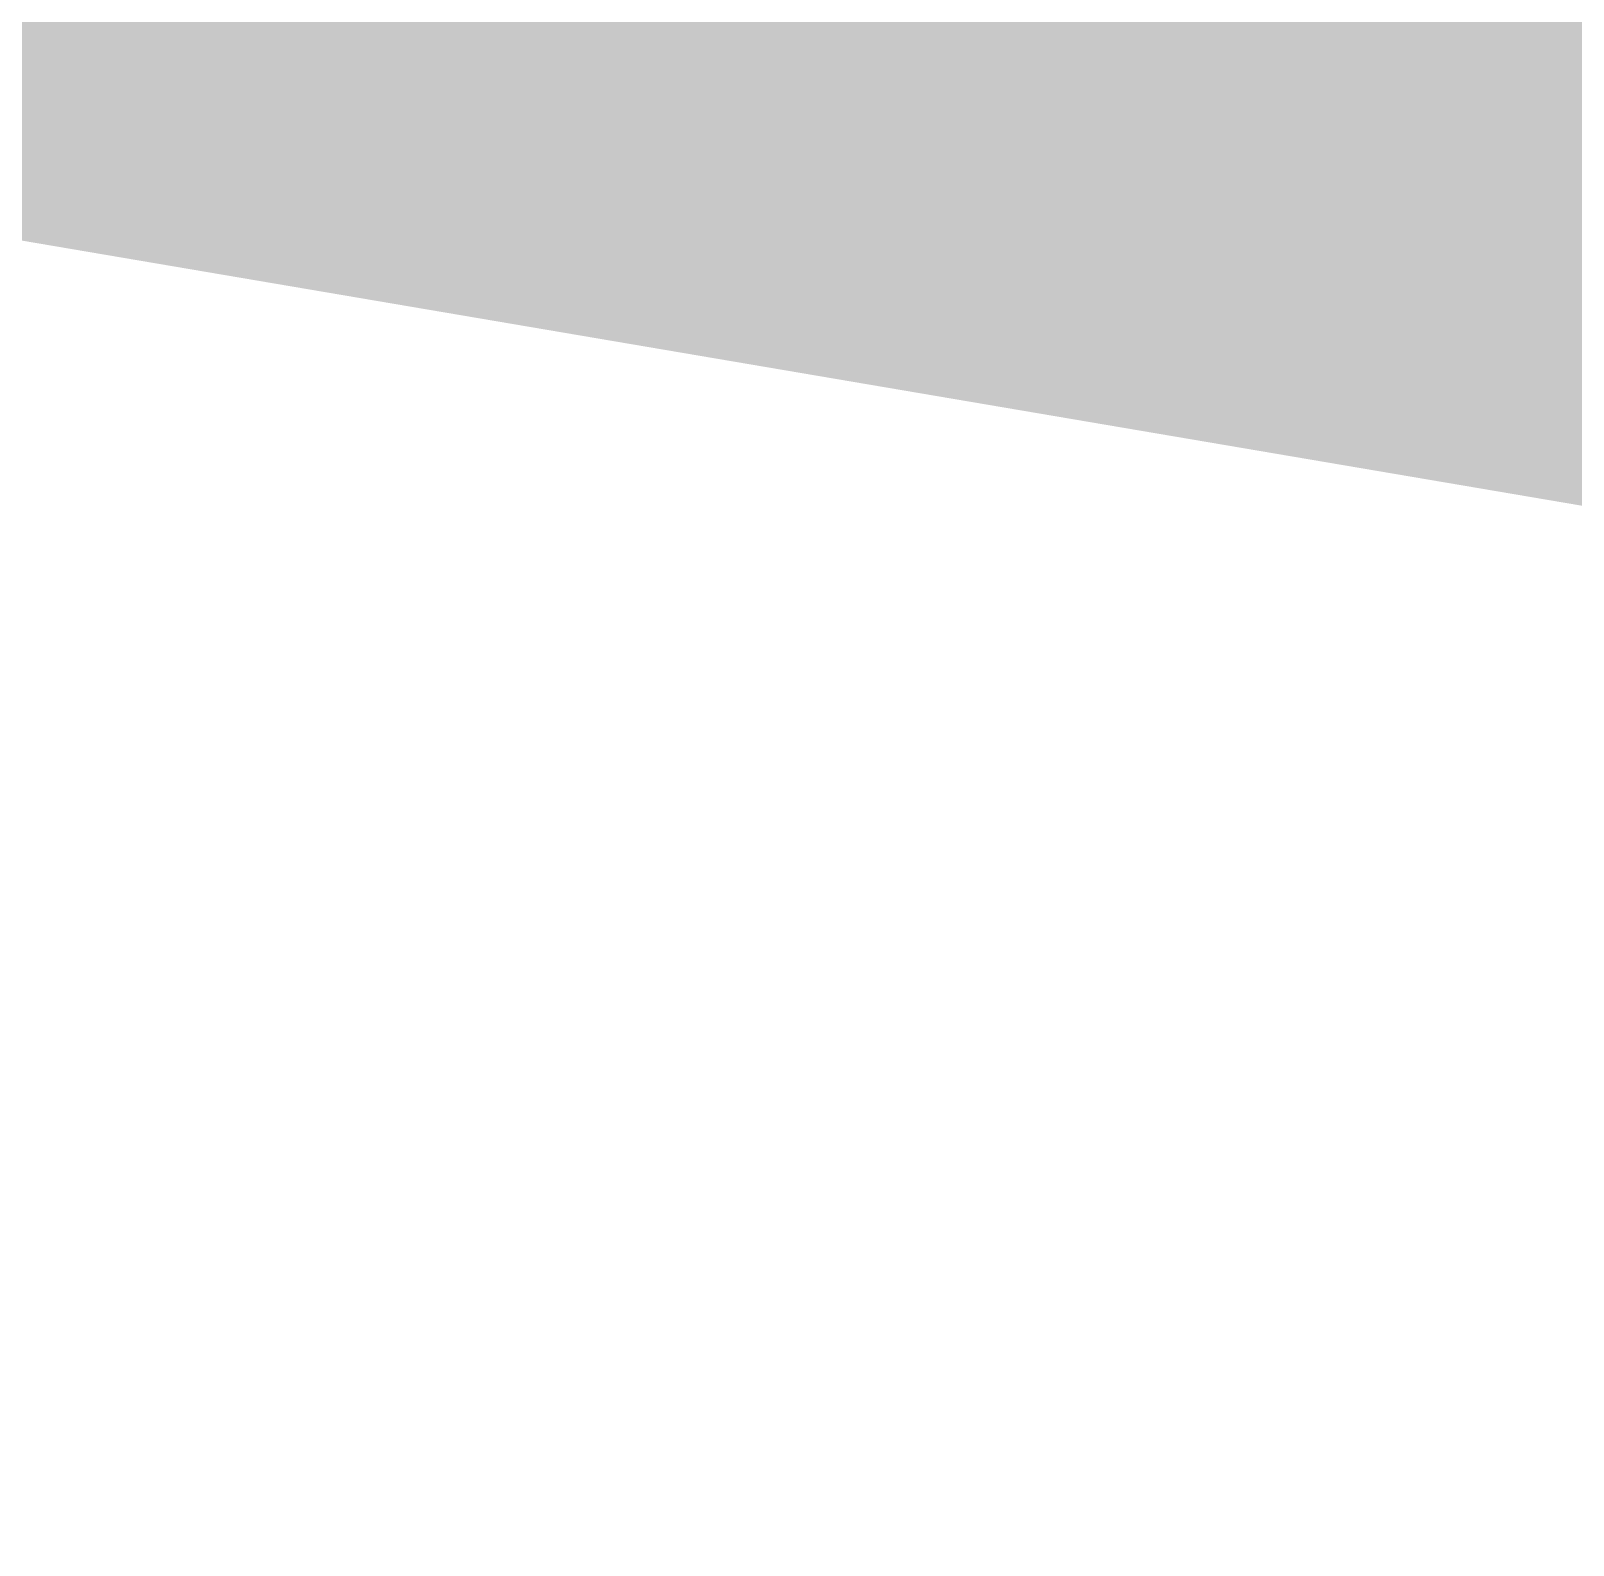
# Model space of a CAD drawing. Header units: millimetres. Extents: x 0 to 841, y 0 to 594.
# Drawn here: x 735.8878 to 735.9661, y 63.659 to 63.7359 of the extents above; entities that cross this region are included whole.
import ezdxf

# ---------------------------------------------------------------- set-up
doc = ezdxf.new("R2010")
doc.units = ezdxf.units.MM

msp = doc.modelspace()

# ---------------------------------------------------------------- hatches: boundary and pattern name
at = {"true_color": 0xdfb560}
msp.add_hatch(color=7, dxfattribs=at).paths.add_polyline_path([(734.114965, 63.983577), (734.123354, 63.958412), (734.131632, 63.933578), (734.139854, 63.90891), (735.190821, 63.843626), (736.2178, 63.669089), (737.22609, 63.361352), (737.22609, 63.344575), (737.22609, 63.32802), (737.22609, 63.311574), (737.388256, 63.30021), (737.543121, 63.255041), (737.823426, 63.137351), (737.823426, 63.120574), (737.823426, 63.104019), (737.823426, 63.087573), (737.883147, 63.076594), (737.941745, 63.062721), (737.999889, 63.045287), (738.088074, 63.01572), (738.176291, 62.989709), (738.266749, 62.967808), (738.335205, 62.966513), (738.388644, 62.978477), (738.445651, 63.012906), (738.481918, 63.063994), (738.518356, 63.101919), (738.573207, 63.128018), (738.60092, 63.133557), (738.613018, 63.135977), (738.619874, 63.137351), (738.665032, 63.216397), (738.721312, 63.284829), (738.794097, 63.338007), (738.862617, 63.374977), (738.927144, 63.439104), (739.042987, 63.585353), (739.017821, 63.593742), (738.992988, 63.60202), (738.96832, 63.610242), (738.951345, 63.599927), (738.934596, 63.589745), (738.917969, 63.579629), (738.898235, 63.5632), (738.878767, 63.546993), (738.859431, 63.530896), (738.798007, 63.479285), (738.737563, 63.426678), (738.678214, 63.372677), (738.663829, 63.359031), (738.649632, 63.345563), (738.635529, 63.332183), (738.606943, 63.305129), (738.57839, 63.278031), (738.549886, 63.250895), (738.499863, 63.202998), (738.448982, 63.157274), (738.395873, 63.112462), (738.334199, 63.093501), (738.28081, 63.090391), (738.218638, 63.104498), (738.079698, 63.172709), (737.938871, 63.236037), (737.796197, 63.296069), (737.771821, 63.30601), (737.747765, 63.315819), (737.72387, 63.325562), (737.480176, 63.422653), (737.234558, 63.513981), (736.986534, 63.599341), (736.925339, 63.619553), (736.864155, 63.639775), (736.802977, 63.66002), (736.689922, 63.698139), (736.576546, 63.732508), (736.460753, 63.761119), (736.42537, 63.768317), (736.390109, 63.776106), (736.354975, 63.784465), (736.160483, 63.845869), (735.963232, 63.879978), (735.759182, 63.896466), (735.666025, 63.901734), (735.573276, 63.909209), (735.48065, 63.920583), (735.180415, 63.96911), (734.826349, 63.985442)])
at = {"true_color": 0xffdf3f}
msp.add_hatch(color=7, dxfattribs=at).paths.add_polyline_path([(735.832306, 63.734687), (735.902364, 63.717173), (735.928175, 63.71072), (735.931862, 63.709798)])
at = {"true_color": 0xffdf5f}
msp.add_hatch(color=7, dxfattribs=at).paths.add_polyline_path([(735.931862, 63.709798), (736.00192, 63.692284), (736.027731, 63.685831), (736.031418, 63.684909)])

doc.saveas('drawing.dxf')
